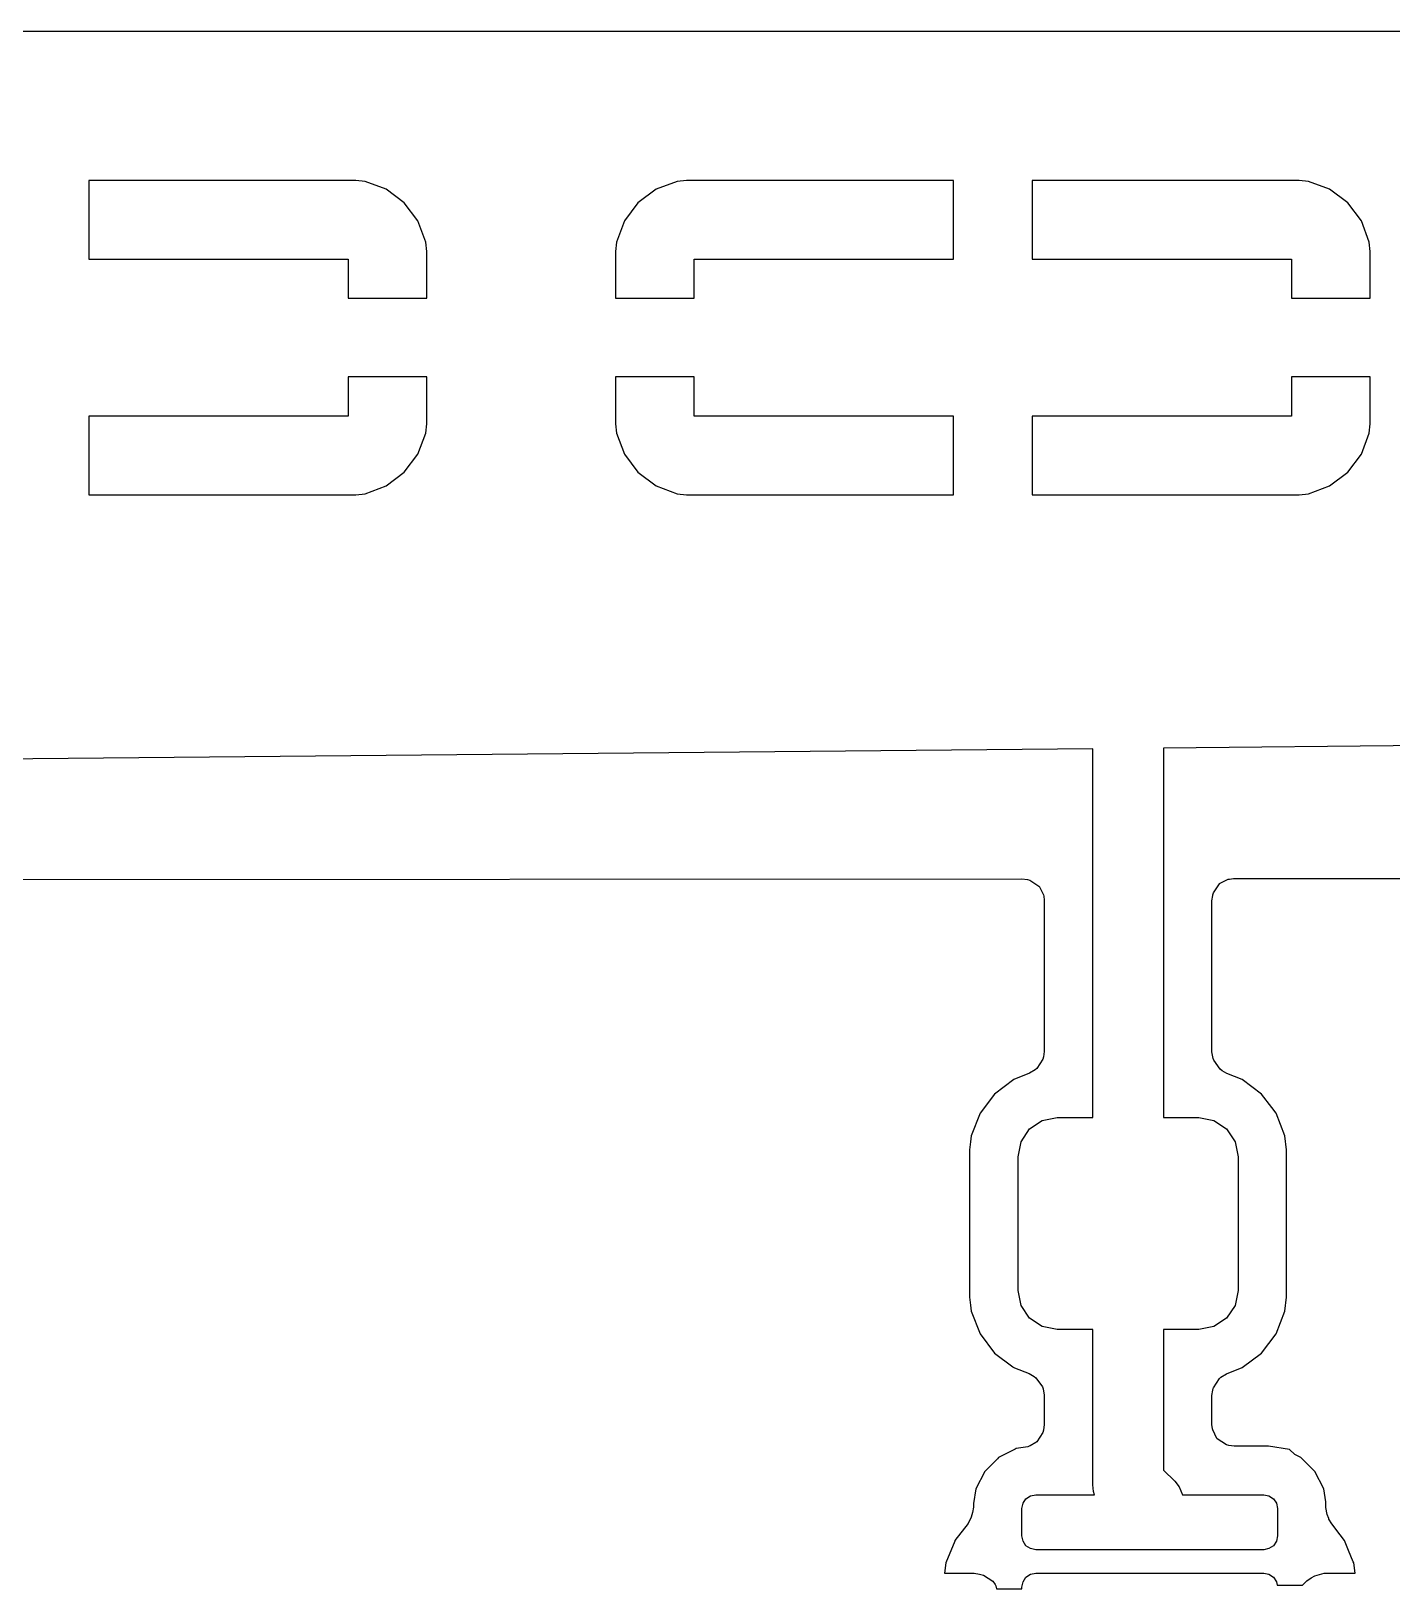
# Model space of a CAD drawing. Header units: inches. Extents: x 0.23 to 2.97, y 0.23 to 1.77.
# Drawn here: x 1.4124 to 1.753, y 1.3787 to 1.7689 of the extents above; entities that cross this region are included whole.
import ezdxf

# ---------------------------------------------------------------- set-up
doc = ezdxf.new("R2010")
doc.units = ezdxf.units.IN
doc.header["$MEASUREMENT"] = 0
doc.layers.add('BLACK', color=250, linetype='CONTINUOUS')

msp = doc.modelspace()

# ---------------------------------------------------------------- linework, layer by layer
at = {"layer": 'BLACK', "linetype": 'CONTINUOUS'}
for p, q in [((0.71643, 1.76888), (2.96557, 1.76888)), ((1.49362, 1.7315), (1.42677, 1.7315)), ((1.42677, 1.7315), (1.42677, 1.71181)), ((1.49596, 1.73124), (1.49362, 1.7315)), ((1.50126, 1.72927), (1.49596, 1.73124)), ((1.49596, 1.73124), (1.49596, 1.73124)), ((1.50579, 1.72587), (1.50126, 1.72927)), ((1.50126, 1.72927), (1.50126, 1.72927)), ((1.56882, 1.72927), (1.56428, 1.72587)), ((1.57412, 1.73124), (1.56882, 1.72927)), ((1.56882, 1.72927), (1.56882, 1.72927)), ((1.57646, 1.7315), (1.57412, 1.73124)), ((1.57412, 1.73124), (1.57412, 1.73124)), ((1.64331, 1.7315), (1.57646, 1.7315)), ((1.64331, 1.71181), (1.64331, 1.7315)), ((1.72984, 1.7315), (1.66299, 1.7315)), ((1.66299, 1.7315), (1.66299, 1.71181)), ((1.73218, 1.73124), (1.72984, 1.7315)), ((1.73748, 1.72927), (1.73218, 1.73124)), ((1.73218, 1.73124), (1.73218, 1.73124)), ((1.74202, 1.72587), (1.73748, 1.72927)), ((1.73748, 1.72927), (1.73748, 1.72927)), ((1.50919, 1.72134), (1.50579, 1.72587)), ((1.50579, 1.72587), (1.50579, 1.72587)), ((1.56428, 1.72587), (1.56089, 1.72134)), ((1.56428, 1.72587), (1.56428, 1.72587)), ((1.74541, 1.72134), (1.74202, 1.72587)), ((1.74202, 1.72587), (1.74202, 1.72587)), ((1.51117, 1.71604), (1.50919, 1.72134)), ((1.50919, 1.72134), (1.50919, 1.72134)), ((1.56089, 1.72134), (1.55891, 1.71604)), ((1.56089, 1.72134), (1.56089, 1.72134)), ((1.74739, 1.71604), (1.74541, 1.72134)), ((1.74541, 1.72134), (1.74541, 1.72134)), ((1.51142, 1.71369), (1.51117, 1.71604)), ((1.51117, 1.71604), (1.51117, 1.71604)), ((1.51142, 1.70197), (1.51142, 1.71369)), ((1.51142, 1.71369), (1.51142, 1.71369)), ((1.55891, 1.71604), (1.55866, 1.71369)), ((1.55866, 1.71369), (1.55866, 1.70197)), ((1.55891, 1.71604), (1.55891, 1.71604)), ((1.74764, 1.71369), (1.74739, 1.71604)), ((1.74739, 1.71604), (1.74739, 1.71604)), ((1.74764, 1.70197), (1.74764, 1.71369)), ((1.74764, 1.71369), (1.74764, 1.71369)), ((1.42677, 1.71181), (1.49173, 1.71181)), ((1.49173, 1.71181), (1.49173, 1.70197)), ((1.57835, 1.70197), (1.57835, 1.71181)), ((1.57835, 1.71181), (1.64331, 1.71181)), ((1.66299, 1.71181), (1.72795, 1.71181)), ((1.72795, 1.71181), (1.72795, 1.70197)), ((1.49173, 1.70197), (1.51142, 1.70197)), ((1.55866, 1.70197), (1.57835, 1.70197)), ((1.72795, 1.70197), (1.74764, 1.70197)), ((1.51142, 1.68228), (1.49173, 1.68228)), ((1.49173, 1.68228), (1.49173, 1.67244)), ((1.51142, 1.67056), (1.51142, 1.68228)), ((1.57835, 1.68228), (1.55866, 1.68228)), ((1.55866, 1.68228), (1.55866, 1.67056)), ((1.57835, 1.67244), (1.57835, 1.68228)), ((1.74764, 1.68228), (1.72795, 1.68228)), ((1.72795, 1.68228), (1.72795, 1.67244)), ((1.74764, 1.67056), (1.74764, 1.68228)), ((1.49173, 1.67244), (1.42677, 1.67244)), ((1.42677, 1.67244), (1.42677, 1.65276)), ((1.51117, 1.66821), (1.51142, 1.67056)), ((1.51142, 1.67056), (1.51142, 1.67056)), ((1.55866, 1.67056), (1.55891, 1.66821)), ((1.64331, 1.67244), (1.57835, 1.67244)), ((1.64331, 1.65276), (1.64331, 1.67244)), ((1.72795, 1.67244), (1.66299, 1.67244)), ((1.66299, 1.67244), (1.66299, 1.65276)), ((1.74739, 1.66821), (1.74764, 1.67056)), ((1.74764, 1.67056), (1.74764, 1.67056)), ((1.50919, 1.66291), (1.51117, 1.66821)), ((1.51117, 1.66821), (1.51117, 1.66821)), ((1.55891, 1.66821), (1.55891, 1.66821)), ((1.55891, 1.66821), (1.56089, 1.66291)), ((1.74541, 1.66291), (1.74739, 1.66821)), ((1.74739, 1.66821), (1.74739, 1.66821)), ((1.50579, 1.65838), (1.50919, 1.66291)), ((1.50919, 1.66291), (1.50919, 1.66291)), ((1.56089, 1.66291), (1.56089, 1.66291)), ((1.56089, 1.66291), (1.56428, 1.65838)), ((1.74202, 1.65838), (1.74541, 1.66291)), ((1.74541, 1.66291), (1.74541, 1.66291)), ((1.50126, 1.65499), (1.50579, 1.65838)), ((1.50579, 1.65838), (1.50579, 1.65838)), ((1.56428, 1.65838), (1.56428, 1.65838)), ((1.56428, 1.65838), (1.56882, 1.65499)), ((1.73748, 1.65499), (1.74202, 1.65838)), ((1.74202, 1.65838), (1.74202, 1.65838)), ((1.49596, 1.65301), (1.50126, 1.65499)), ((1.50126, 1.65499), (1.50126, 1.65499)), ((1.56882, 1.65499), (1.56882, 1.65499)), ((1.56882, 1.65499), (1.57412, 1.65301)), ((1.73218, 1.65301), (1.73748, 1.65499)), ((1.73748, 1.65499), (1.73748, 1.65499)), ((1.42677, 1.65276), (1.49362, 1.65276)), ((1.49362, 1.65276), (1.49596, 1.65301)), ((1.49362, 1.65276), (1.49362, 1.65276)), ((1.49596, 1.65301), (1.49596, 1.65301)), ((1.57412, 1.65301), (1.57412, 1.65301)), ((1.57412, 1.65301), (1.57646, 1.65276)), ((1.57646, 1.65276), (1.57646, 1.65276)), ((1.57646, 1.65276), (1.64331, 1.65276)), ((1.66299, 1.65276), (1.72984, 1.65276)), ((1.72984, 1.65276), (1.73218, 1.65301)), ((1.72984, 1.65276), (1.72984, 1.65276)), ((1.73218, 1.65301), (1.73218, 1.65301)), ((1.67815, 1.58915), (1.3264, 1.58583)), ((1.67815, 1.4968), (1.67815, 1.58915)), ((1.92913, 1.59151), (1.69587, 1.58931)), ((1.69587, 1.58931), (1.69587, 1.4968)), ((1.71341, 1.55664), (1.83311, 1.55673)), ((0.75343, 1.55588), (1.66042, 1.55659)), ((1.66042, 1.55659), (1.66179, 1.5564)), ((1.66179, 1.5564), (1.66185, 1.55638)), ((1.66185, 1.55638), (1.66238, 1.55623)), ((1.66238, 1.55623), (1.6647, 1.55474)), ((1.6647, 1.55474), (1.6647, 1.55474)), ((1.6647, 1.55474), (1.66474, 1.55469)), ((1.66474, 1.55469), (1.66583, 1.55253)), ((1.70824, 1.55253), (1.70838, 1.55302)), ((1.70838, 1.55302), (1.70987, 1.55533)), ((1.70987, 1.55533), (1.70992, 1.55538)), ((1.70992, 1.55538), (1.71208, 1.55646)), ((1.71208, 1.55646), (1.71238, 1.55652)), ((1.71238, 1.55652), (1.71341, 1.55664)), ((1.66583, 1.55253), (1.66588, 1.55226)), ((1.66588, 1.55226), (1.66589, 1.55223)), ((1.66589, 1.55223), (1.666, 1.55119)), ((1.666, 1.55119), (1.666, 1.51332)), ((1.70801, 1.55105), (1.70821, 1.55243)), ((1.70801, 1.51322), (1.70801, 1.55105)), ((1.70821, 1.55243), (1.70824, 1.55253)), ((1.66563, 1.51136), (1.66415, 1.50904)), ((1.66581, 1.51195), (1.66563, 1.51136)), ((1.666, 1.51332), (1.66581, 1.51195)), ((1.70829, 1.5116), (1.70801, 1.51322)), ((1.70846, 1.51112), (1.70829, 1.5116)), ((1.71006, 1.50889), (1.70846, 1.51112)), ((1.65841, 1.50631), (1.6536, 1.50265)), ((1.66236, 1.50786), (1.65841, 1.50631)), ((1.65841, 1.50631), (1.65841, 1.50631)), ((1.66376, 1.50871), (1.66236, 1.50786)), ((1.66415, 1.50904), (1.66376, 1.50871)), ((1.71055, 1.50851), (1.71006, 1.50889)), ((1.71176, 1.50782), (1.71055, 1.50851)), ((1.7156, 1.50631), (1.71176, 1.50782)), ((1.72042, 1.50265), (1.7156, 1.50631)), ((1.7156, 1.50631), (1.7156, 1.50631)), ((1.6536, 1.50265), (1.64994, 1.49784)), ((1.72298, 1.49927), (1.72042, 1.50265)), ((1.72042, 1.50265), (1.72042, 1.50265)), ((1.72407, 1.49784), (1.72298, 1.49927)), ((1.72298, 1.49927), (1.72298, 1.49927)), ((1.64994, 1.49784), (1.64773, 1.49221)), ((1.64994, 1.49784), (1.64994, 1.49784)), ((1.66233, 1.49392), (1.66552, 1.49605)), ((1.66552, 1.49605), (1.66929, 1.4968)), ((1.66929, 1.4968), (1.67815, 1.4968)), ((1.69587, 1.4968), (1.70472, 1.4968)), ((1.70472, 1.4968), (1.70849, 1.49605)), ((1.70849, 1.49605), (1.71168, 1.49392)), ((1.72629, 1.49221), (1.72407, 1.49784)), ((1.64754, 1.49065), (1.6473, 1.48868)), ((1.64773, 1.49221), (1.64754, 1.49065)), ((1.65945, 1.48696), (1.6602, 1.49073)), ((1.6602, 1.49073), (1.66233, 1.49392)), ((1.71168, 1.49392), (1.71382, 1.49073)), ((1.71382, 1.49073), (1.71457, 1.48696)), ((1.72671, 1.48868), (1.72629, 1.49221)), ((1.6473, 1.48868), (1.6473, 1.45177)), ((1.65945, 1.45349), (1.65945, 1.48696)), ((1.71457, 1.48696), (1.71457, 1.45349)), ((1.72671, 1.45177), (1.72671, 1.48868)), ((1.6473, 1.45177), (1.64754, 1.4498)), ((1.6602, 1.44973), (1.65945, 1.45349)), ((1.71457, 1.45349), (1.71382, 1.44973)), ((1.72629, 1.44824), (1.72671, 1.45177)), ((1.64754, 1.4498), (1.64754, 1.4498)), ((1.64754, 1.4498), (1.64773, 1.44824)), ((1.64773, 1.44824), (1.64773, 1.44824)), ((1.64773, 1.44824), (1.64994, 1.44262)), ((1.66233, 1.44653), (1.6602, 1.44973)), ((1.71382, 1.44973), (1.71168, 1.44653)), ((1.72407, 1.44262), (1.72629, 1.44824)), ((1.66552, 1.4444), (1.66233, 1.44653)), ((1.66929, 1.44365), (1.66552, 1.4444)), ((1.67815, 1.44365), (1.66929, 1.44365)), ((1.67815, 1.40481), (1.67815, 1.44365)), ((1.70472, 1.44365), (1.69587, 1.44365)), ((1.69587, 1.44365), (1.69587, 1.40848)), ((1.70849, 1.4444), (1.70472, 1.44365)), ((1.71168, 1.44653), (1.70849, 1.4444)), ((1.64994, 1.44262), (1.64994, 1.44262)), ((1.64994, 1.44262), (1.6536, 1.4378)), ((1.72042, 1.4378), (1.72407, 1.44262)), ((1.6536, 1.4378), (1.6536, 1.4378)), ((1.6536, 1.4378), (1.65815, 1.43435)), ((1.7156, 1.43415), (1.72042, 1.4378)), ((1.65815, 1.43435), (1.65827, 1.43424)), ((1.65827, 1.43424), (1.65827, 1.43424)), ((1.65827, 1.43424), (1.6584, 1.43415)), ((1.6584, 1.43415), (1.65853, 1.4341)), ((1.65853, 1.4341), (1.66226, 1.43263)), ((1.66226, 1.43263), (1.66347, 1.43194)), ((1.66347, 1.43194), (1.66395, 1.43156)), ((1.71025, 1.43174), (1.71166, 1.43259)), ((1.71166, 1.43259), (1.7156, 1.43415)), ((1.66395, 1.43156), (1.66556, 1.42933)), ((1.66556, 1.42933), (1.66556, 1.42933)), ((1.66556, 1.42933), (1.66573, 1.42886)), ((1.66573, 1.42886), (1.666, 1.42724)), ((1.70801, 1.42713), (1.70821, 1.42851)), ((1.70821, 1.42851), (1.70832, 1.42889)), ((1.70832, 1.42889), (1.70838, 1.4291)), ((1.70838, 1.4291), (1.70987, 1.43141)), ((1.70987, 1.43141), (1.71025, 1.43174)), ((1.666, 1.42724), (1.666, 1.41986)), ((1.70801, 1.41987), (1.70801, 1.42713)), ((1.66563, 1.41789), (1.66415, 1.41558)), ((1.66581, 1.41849), (1.66563, 1.41789)), ((1.666, 1.41986), (1.66581, 1.41849)), ((1.70812, 1.41883), (1.70801, 1.41987)), ((1.70819, 1.41853), (1.70812, 1.41883)), ((1.70927, 1.41637), (1.70819, 1.41853)), ((1.70932, 1.41632), (1.70927, 1.41637)), ((1.71163, 1.41483), (1.70932, 1.41632)), ((1.65874, 1.41375), (1.6546, 1.41164)), ((1.659, 1.41388), (1.65874, 1.41375)), ((1.66189, 1.41434), (1.659, 1.41388)), ((1.66228, 1.41446), (1.66189, 1.41434)), ((1.66253, 1.41456), (1.66228, 1.41446)), ((1.66395, 1.41541), (1.66253, 1.41456)), ((1.66415, 1.41558), (1.66395, 1.41541)), ((1.71222, 1.41466), (1.71163, 1.41483)), ((1.7136, 1.41446), (1.71222, 1.41466)), ((1.72219, 1.41446), (1.7136, 1.41446)), ((1.72745, 1.41363), (1.72219, 1.41446)), ((1.72219, 1.41446), (1.72219, 1.41446)), ((1.72219, 1.41446), (1.72219, 1.41446)), ((1.72875, 1.4124), (1.72745, 1.41363)), ((1.73024, 1.41164), (1.72875, 1.4124)), ((1.65428, 1.41132), (1.65111, 1.40815)), ((1.6546, 1.41164), (1.65428, 1.41132)), ((1.65428, 1.41132), (1.65428, 1.41132)), ((1.6546, 1.41164), (1.6546, 1.41164)), ((1.6546, 1.41164), (1.6546, 1.41164)), ((1.69587, 1.40848), (1.69869, 1.40566)), ((1.73373, 1.40815), (1.73024, 1.41164)), ((1.65111, 1.40815), (1.64887, 1.40375)), ((1.65111, 1.40815), (1.65111, 1.40815)), ((1.67832, 1.40308), (1.67815, 1.40481)), ((1.69869, 1.40566), (1.69979, 1.40432)), ((1.73374, 1.40814), (1.73373, 1.40815)), ((1.73598, 1.40375), (1.73374, 1.40814)), ((1.64887, 1.40375), (1.64829, 1.4001)), ((1.64887, 1.40375), (1.64887, 1.40375)), ((1.6607, 1.40019), (1.66144, 1.4013)), ((1.66144, 1.4013), (1.66256, 1.40205)), ((1.66256, 1.40205), (1.66388, 1.40231)), ((1.66388, 1.40231), (1.67864, 1.40231)), ((1.67864, 1.40231), (1.67832, 1.40308)), ((1.67832, 1.40308), (1.67832, 1.40308)), ((1.69979, 1.40432), (1.70062, 1.40231)), ((1.70062, 1.40231), (1.72096, 1.40231)), ((1.72096, 1.40231), (1.72228, 1.40205)), ((1.72228, 1.40205), (1.7234, 1.4013)), ((1.7234, 1.4013), (1.72415, 1.40019)), ((1.73648, 1.40055), (1.73598, 1.40375)), ((1.64809, 1.39784), (1.64776, 1.39671)), ((1.64829, 1.39922), (1.64809, 1.39784)), ((1.64829, 1.4001), (1.64829, 1.39922)), ((1.66043, 1.39887), (1.6607, 1.40019)), ((1.66043, 1.39198), (1.66043, 1.39887)), ((1.72415, 1.40019), (1.72441, 1.39887)), ((1.72441, 1.39887), (1.72441, 1.39198)), ((1.73656, 1.4001), (1.73648, 1.40055)), ((1.73656, 1.39907), (1.73656, 1.4001)), ((1.73688, 1.39731), (1.73656, 1.39907)), ((1.73727, 1.39632), (1.73688, 1.39731)), ((1.64694, 1.39511), (1.64366, 1.39083)), ((1.64776, 1.39671), (1.64694, 1.39511)), ((1.73731, 1.3962), (1.73727, 1.39632)), ((1.73799, 1.39499), (1.73731, 1.3962)), ((1.74009, 1.39225), (1.73799, 1.39499)), ((1.64361, 1.3907), (1.64134, 1.38522)), ((1.64366, 1.39083), (1.64361, 1.3907)), ((1.6607, 1.39066), (1.66043, 1.39198)), ((1.66144, 1.38954), (1.6607, 1.39066)), ((1.66256, 1.3888), (1.66144, 1.38954)), ((1.7234, 1.38954), (1.72228, 1.3888)), ((1.72415, 1.39066), (1.7234, 1.38954)), ((1.72441, 1.39198), (1.72415, 1.39066)), ((1.74117, 1.39085), (1.74009, 1.39225)), ((1.74221, 1.38834), (1.74117, 1.39085)), ((1.74117, 1.39085), (1.74117, 1.39085)), ((1.64134, 1.38522), (1.641, 1.38263)), ((1.64134, 1.38522), (1.64134, 1.38522)), ((1.66388, 1.38853), (1.66256, 1.3888)), ((1.72096, 1.38853), (1.66388, 1.38853)), ((1.72228, 1.3888), (1.72096, 1.38853)), ((1.74338, 1.38552), (1.74221, 1.38834)), ((1.7435, 1.38522), (1.74338, 1.38552)), ((1.74384, 1.38263), (1.7435, 1.38522)), ((1.7435, 1.38522), (1.7435, 1.38522)), ((1.7435, 1.38522), (1.7435, 1.38522)), ((1.7435, 1.38522), (1.7435, 1.38522)), ((1.641, 1.38263), (1.641, 1.38263)), ((1.641, 1.38263), (1.641, 1.38263)), ((1.641, 1.38263), (1.64846, 1.38263)), ((1.64846, 1.38263), (1.64983, 1.38243)), ((1.64983, 1.38243), (1.65079, 1.38215)), ((1.65079, 1.38215), (1.65311, 1.38066)), ((1.6607, 1.3805), (1.66144, 1.38162)), ((1.66144, 1.38162), (1.66256, 1.38237)), ((1.66256, 1.38237), (1.66388, 1.38263)), ((1.66388, 1.38263), (1.72096, 1.38263)), ((1.72096, 1.38263), (1.72228, 1.38237)), ((1.72228, 1.38237), (1.7234, 1.38162)), ((1.7234, 1.38162), (1.72415, 1.3805)), ((1.73174, 1.3807), (1.73285, 1.38153)), ((1.73285, 1.38153), (1.73376, 1.38203)), ((1.73376, 1.38203), (1.7361, 1.38263)), ((1.7361, 1.38263), (1.74384, 1.38263)), ((1.74384, 1.38263), (1.74384, 1.38263)), ((1.74384, 1.38263), (1.74384, 1.38263)), ((1.74384, 1.38263), (1.74384, 1.38263)), ((1.65311, 1.38066), (1.6537, 1.3798)), ((1.6537, 1.3798), (1.65389, 1.37946)), ((1.65389, 1.37946), (1.65405, 1.37873)), ((1.65405, 1.37873), (1.66043, 1.37873)), ((1.66043, 1.37918), (1.6607, 1.3805)), ((1.66043, 1.37873), (1.66043, 1.37918)), ((1.72415, 1.3805), (1.72431, 1.37968)), ((1.72431, 1.37968), (1.73071, 1.37968)), ((1.73071, 1.37968), (1.73174, 1.3807))]:
    msp.add_line(p, q, dxfattribs=at)

doc.saveas('drawing.dxf')
